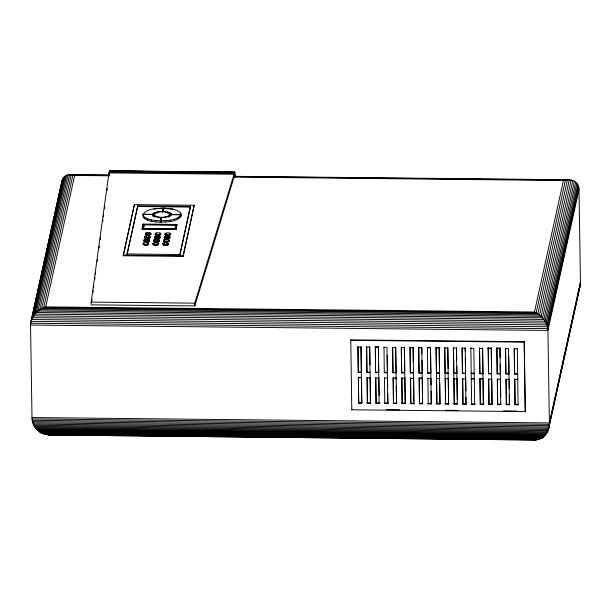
<?xml version="1.0" encoding="UTF-8"?>
<svg xmlns="http://www.w3.org/2000/svg" width="611" height="611" viewBox="0 0 611 611"><rect width="100%" height="100%" fill="white"/><g stroke="black" fill="none" stroke-linecap="round" stroke-linejoin="round"><path stroke-width="0.92" d="M48.109 434.948L536.068 440.035L536.084 439.332L536.382 439.943L48.109 434.948L48.124 434.245L60.512 434.375M50.232 435.154L50.247 434.452L49.965 435.055L47.841 434.849L48.124 434.245M534.266 440.203L534.281 439.5L534.579 440.111M578.907 290.683L580.091 286.254L580.45 281.938L578.999 189.425C579.167 184.163 574.477 179.84 569.33 179.787L233.448 176.304M523.276 438.393L539.498 438.561L539.887 439.133L537.81 439.706L46.054 434.581L44.076 434.085L44.122 432.718M46.054 434.581L46.069 433.894L45.703 434.452L43.732 433.955L44.504 432.863M539.498 438.561L539.482 439.248L44.076 434.085M40.899 431.503L40.387 432.657L542.576 437.888L542.629 436.575L40.448 431.335L39.975 432.481L42.182 433.428L541.071 438.637L543.064 437.728L543.477 435.864M42.182 433.428L42.205 432.756L41.762 433.26M541.071 438.637L541.094 437.957L541.56 438.477M38.76 430.419L38.73 431.06L544.019 436.33C547.899 433.1 549.48 427.86 549.373 422.942L547.914 330.429C547.525 322.402 541.865 314.978 534.465 312.007L45.68 306.905C37.836 309.387 30.771 316.49 30.55 325.037L32.001 417.55C32.016 422.766 34.399 428.036 38.73 431.06L39.211 430.587M544.05 435.689L544.019 436.33L543.523 435.849L542.11 436.728L543.064 437.728M61.627 184.026C61.268 179.39 64.72 174.586 69.608 174.578L109.407 175.013M235.22 176.991L234.471 175.716L194.81 305.928L91.215 304.851L91.176 302.086L108.941 172.928L109.674 170.889L234.723 172.103L235.663 176.274M91.742 301.07L92.001 299.176M92.918 292.562L93.178 290.668M93.567 287.834L93.827 285.94M94.743 279.326L95.003 277.432M95.4 274.599L95.66 272.705M97.225 261.363L97.485 259.469M99.058 248.127L99.318 246.241M100.235 239.619L100.494 237.732M102.717 221.656L102.976 219.769M103.366 216.928L103.626 215.041M104.542 208.427L104.802 206.533M107.024 190.464L107.292 188.57M62.024 180.696L31.016 321.378L547.41 326.763L578.418 186.08M61.711 182.307L30.657 323.234L547.777 328.626L578.838 187.699M62.559 179.229L31.635 319.515L546.83 324.884L577.746 184.606M33.62 311.121L34.437 307.409M39.135 286.07L39.952 282.358M40.364 280.51L41.181 276.798M41.594 274.942L42.411 271.231M44.656 261.027L45.474 257.315M45.886 255.459L46.703 251.747M47.108 249.891L47.933 246.18M48.338 244.331L49.155 240.619M49.567 238.764L50.996 232.264M51.408 230.416L52.225 226.704M52.63 224.848L53.447 221.136M53.86 219.28L54.677 215.568M55.089 213.713L58.969 196.085M59.382 194.229L60.199 190.525M60.604 188.669L61.428 184.957M63.3 177.931L32.498 317.659L546.035 323.013L576.837 183.285M64.239 176.816L33.59 315.856L545.05 321.187L575.699 182.147M65.354 175.915L34.896 314.13L543.889 319.438L574.355 181.223M66.637 175.227L36.385 312.511L542.568 317.789L572.828 180.505L569.964 180.474M71.235 174.616L41.716 308.563L537.901 313.741L567.42 179.787L569.33 179.787L539.551 314.917L39.822 309.701L69.608 174.578L74.657 175.426L108.957 175.785M72.93 174.899L43.679 307.623L536.198 312.763L565.45 180.039L567.42 179.787M45.68 306.905L74.657 175.426M32.643 418.436L32.238 420.292L549.251 425.684M39.975 432.481L40.379 430.625M194.176 205.265L183.063 256.399L123.292 255.772L123.285 255.108L134.405 204.647L194.176 205.265L183.071 256.505M123.292 255.772L134.405 204.647M127.065 253.97L137.674 205.854L190.395 206.403L179.802 255.184L190.403 207.068L137.681 206.518L127.08 254.634L127.065 253.97L179.787 254.52M142.142 228.774L143.18 224.069L177.03 224.428L175.999 229.522L142.149 229.171L142.142 228.774L175.991 229.125L177.03 224.428M142.149 229.171L143.18 224.069M143.356 228.407L144.227 224.458L143.364 228.812L143.356 228.407L174.945 228.735M160.303 222.183L160.983 217.646L154.835 216.668L153.476 215.996L152.574 214.522L143.058 214.423L143.348 217.317C147.625 221.785 154.537 221.747 160.303 222.183L160.983 217.646M162.389 212.712L163.061 208.206C156.385 208.725 147.465 208.244 143.111 214.217L143.134 215.553M160.983 220.854L161.678 217.684L168.224 216.836L171.416 214.744L180.932 214.843C176.579 220.815 167.658 220.342 160.983 220.854L160.999 222.19C167.681 221.671 176.602 222.152 180.955 216.179L180.719 213.071C176.442 208.595 169.53 208.634 163.763 208.198L163.061 211.375L169.209 212.353L170.568 213.025L171.47 214.499L180.986 214.598M160.999 222.19L161.525 219.807M174.952 229.14L175.815 224.787L143.188 224.474M350.79 339.876L350.691 340.342L524.162 342.152L524.269 341.686L350.79 339.876L351.776 409.782L525.254 411.593L524.269 341.686M358.245 372.473L358.344 372L361.391 372.03L361.284 372.504L358.245 372.473L357.947 346.62L358.351 372.29M361.475 377.369L358.428 377.338L358.329 377.804L358.726 403.191L361.773 403.222L360.994 346.651L361.399 372.32M351.776 409.782L351.883 409.317M366.928 372.565L366.631 346.712L366.928 372.565L369.968 372.595L370.075 372.122L367.035 372.091M367.41 403.283L367.119 377.43L367.41 403.283L370.457 403.313L369.678 346.743L369.961 364.805M358.726 403.191L358.428 377.048M361.773 403.222L361.513 379.927M375.612 372.649L375.322 346.796L375.612 372.649L378.66 372.687L378.759 372.214L375.719 372.183M378.744 378.018L375.696 377.988L376.093 403.375L379.141 403.405L378.362 346.834L378.515 356.343M370.457 403.313L370.159 377.461M376.093 403.375L375.803 377.522M384.296 372.741L384.403 372.275L387.443 372.305L387.343 372.779L384.296 372.741L384.006 346.888M379.141 403.405L379.24 402.932M387.779 393.515L387.825 403.497L384.777 403.459L384.884 402.993M393.087 372.366L396.127 372.397L396.027 372.863L392.98 372.832L392.69 346.979M393.469 403.55L393.171 377.697L393.469 403.55L396.508 403.581L396.615 403.115L396.34 385.999M396.211 377.728L396.111 378.201L393.064 378.171M401.771 372.458L404.818 372.489L404.711 372.954L401.671 372.924L401.374 347.071M402.153 403.642L401.855 377.789L402.153 403.642L405.192 403.672L405.299 403.207L404.894 377.529M410.355 373.015L410.057 347.163L410.355 373.015L413.395 373.046L413.502 372.58L410.455 372.542M404.902 377.819L404.795 378.293L401.755 378.262M410.836 403.734L410.539 377.881L410.836 403.734L413.876 403.764L413.105 347.193L413.342 362.407M419.039 373.107L418.741 347.254L419.039 373.107L422.079 373.138L422.186 372.664L419.138 372.634M413.586 377.911L413.479 378.385L410.439 378.354M419.123 378.438L422.163 378.476L422.27 378.003L419.222 377.972L419.123 378.438L419.52 403.825L422.568 403.856L421.789 347.285L421.888 353.937M413.876 403.764L413.983 403.298M427.914 378.064L428.204 403.917L431.251 403.947L430.472 347.376L428.189 347.354M419.52 403.825L419.222 377.972M427.723 373.199L427.83 372.725L430.87 372.756L430.77 373.229L427.723 373.199L427.425 347.346L427.326 347.812L430.365 347.842M422.568 403.856L422.606 399.579M439.714 383.089L440.035 403.565L439.935 404.039L436.888 404.008L436.01 347.903L436.117 347.43L440.019 347.476M439.935 404.039L439.156 347.468L439.561 373.138M428.204 403.917L428.311 403.443M436.514 372.817L436.407 373.283L439.454 373.321L439.553 372.847L436.514 372.817L436.117 347.43M431.251 403.947L431.16 391.116M436.888 404.008L436.598 378.156M444.8 347.522L445.091 373.374L448.138 373.413M448.321 378.278L448.619 404.131L445.572 404.092L445.282 378.24M453.881 373L453.774 373.466L456.822 373.497L456.929 373.031L453.881 373L453.484 347.613M457.005 378.362L456.906 378.835L453.858 378.805L453.965 378.331L454.263 404.184L457.303 404.215L456.425 348.117L453.377 348.087L454.263 404.184M462.947 404.276L462.649 378.423L462.947 404.276L465.987 404.306L465.208 347.735L465.269 351.539M462.565 373.092L465.613 373.122L465.506 373.588L462.466 373.558L462.168 347.705M465.697 378.453L465.59 378.927L462.55 378.896M465.987 404.306L465.987 397.181M479.834 373.741L479.933 373.268L482.98 373.298L482.873 373.772L479.834 373.741L479.536 347.888L479.94 373.558M483.064 378.637L480.017 378.606L479.918 379.072L480.315 404.459L483.362 404.49L482.583 347.919L482.988 373.985M474.778 403.932L474.671 404.398L471.631 404.367L471.73 403.894M488.517 373.833L488.22 347.98L488.517 373.833L491.565 373.863L491.664 373.39L488.624 373.359M491.641 379.194L488.601 379.164L488.999 404.551L492.046 404.581L491.267 348.01L491.55 366.073M480.315 404.459L480.017 378.316M483.362 404.49L483.095 380.516M497.201 373.924L496.911 348.064L497.201 373.924L500.249 373.955L500.348 373.481L497.308 373.451M500.333 379.286L497.285 379.255L497.682 404.642L500.73 404.673L499.951 348.102L500.103 357.611M488.999 404.551L488.708 378.698M492.046 404.581L491.748 378.728M497.682 404.642L497.392 378.789M505.992 373.542L509.032 373.573L508.932 374.047L505.885 374.008L505.595 348.155M500.73 404.673L500.829 404.199M509.368 394.782L509.414 404.765L506.374 404.726L506.076 378.873M514.569 374.1L514.676 373.634L517.723 373.665L517.616 374.131L514.569 374.1L514.172 348.721L517.219 348.751M515.058 404.818L514.76 378.965L515.058 404.818L518.097 404.849L518.204 404.383L514.386 404.345M517.8 378.996L517.7 379.469L514.653 379.439M534.465 312.007L563.449 180.52L565.45 180.039L233.287 176.571M571.14 180.024L541.117 316.269L38.035 311.022L68.065 174.784L109.201 175.281M578.999 189.425L547.914 330.429L30.55 325.037M547.403 430.954L546.998 432.809L35.125 427.471M580.45 281.938L549.373 422.942L32.001 417.55M548.586 427.112L547.563 431.763L34.422 426.409M561.104 370.335L561.921 366.615M562.334 364.752L563.151 361.032M563.563 359.169L564.381 355.449M567.871 339.624L568.688 335.905M580.427 283.351L549.35 424.332L32.07 418.94M580.305 284.795L548.059 430.648L33.804 425.287M580.091 286.254L548.472 429.487L33.277 424.11M234.723 172.103L194.772 303.163L194.81 305.928M152.597 215.882L152.628 214.316L154.171 212.865L157.89 211.742L162.366 211.383L163.061 208.206L153.735 208.939M152.651 215.652L154.193 214.201L154.171 212.865M153.98 214.476L154.117 216.477L153.98 214.476C157.921 210.826 165.596 210.963 169.95 213.942L169.659 216.638L170.064 214.644M153.995 215.782L154.423 215.087M145.258 233.593C146.396 232.356 150.558 232.065 150.749 233.891C149.283 235.831 144.868 233.081 145.311 234.502C146.724 235.533 151.108 235.938 150.856 233.402M146.235 232.928L145.311 234.502M144.532 236.877C145.67 235.647 149.832 235.357 150.023 237.183C148.557 239.115 144.143 236.373 144.586 237.794C145.998 238.825 150.39 239.222 150.13 236.694M145.013 236.411L144.586 237.794M143.806 240.169C144.944 238.939 149.107 238.649 149.298 240.474C147.831 242.407 143.417 239.665 143.86 241.078C145.273 242.116 149.664 242.514 149.405 239.986M143.081 243.461C144.219 242.223 148.381 241.933 148.572 243.758C147.106 245.698 142.691 242.957 143.134 244.369C144.547 245.401 148.939 245.805 148.679 243.277M155.133 233.692C156.271 232.463 160.433 232.165 160.624 233.998C159.143 235.968 154.682 233.104 155.186 234.655C156.607 235.701 161.052 236.09 160.731 233.509M155.614 233.226L155.186 234.655M154.407 236.984C155.545 235.747 159.708 235.456 159.899 237.282C158.432 239.222 154.018 236.472 154.461 237.893C155.874 238.924 160.258 239.329 160.006 236.793M154.896 237.183L154.461 237.893M153.682 240.276C154.896 238.954 159.975 238.603 159.188 241.307C157.951 242.116 156.332 242.048 154.927 241.834C153.407 242.269 153.644 239.061 153.735 241.253M153.689 241.009L154.163 239.802M152.956 243.56L155.981 242.651L157.921 242.949L158.6 243.621L158.455 244.53L157.019 245.087L153.644 244.904L152.956 243.56L153.01 244.476M159.326 240.329L156.294 241.246L153.728 240.52M158.6 243.621L155.568 244.537L153.002 243.804M165.001 233.799C166.139 232.562 170.301 232.272 170.5 234.097C169.026 236.037 164.611 233.287 165.054 234.708C166.467 235.739 170.859 236.144 170.606 233.608M164.283 237.083C165.413 235.854 169.575 235.563 169.774 237.389C168.3 239.321 163.893 236.579 164.328 238C165.741 239.031 170.133 239.428 169.881 236.9M164.771 237.282L164.328 238M163.557 240.375C164.687 239.145 168.85 238.848 169.048 240.681C167.574 242.613 163.168 239.871 163.611 241.284C165.016 242.323 169.407 242.72 169.155 240.192M164.038 239.909L163.611 241.284M162.832 243.667C163.962 242.43 168.124 242.139 168.323 243.965C166.849 245.905 162.442 243.163 162.885 244.576C164.29 245.607 168.682 246.012 168.43 243.484M163.313 243.201L162.885 244.576M154.102 215.171C158.402 218.257 165.115 217.844 169.644 215.332M109.674 170.889L234.487 172.187M109.904 170.797L145.387 171.386M166.345 171.607L203.501 171.996M224.466 172.21L234.945 172.317M109.43 171.279L234.242 172.577M109.186 171.966L233.998 173.264M233.776 177.083L563.449 180.52M143.111 214.217L152.628 214.316M144.234 224.863L175.823 225.192L175.815 224.787M123.285 255.108L183.056 255.726M91.176 302.086L194.772 303.163M375.123 346.796L378.942 346.834M487.738 347.972L491.557 348.01M496.323 348.064L500.142 348.102M357.847 347.086L360.887 347.117M366.531 347.178L369.571 347.208M375.215 347.269L378.255 347.3M383.899 347.361L386.946 347.392L387.825 403.497M409.958 347.628L412.998 347.667M418.642 347.72L421.682 347.751M436.01 347.903L439.049 347.934M465.108 348.209L462.061 348.178L462.466 373.558M479.436 348.354L482.476 348.385M488.12 348.446L491.16 348.476M496.804 348.537L499.844 348.568M445.198 372.909L448.237 372.939M358.329 377.804L361.368 377.842M367.012 377.896L370.052 377.926M384.38 378.079L387.427 378.11M427.807 378.53L430.847 378.56M436.491 378.621L439.538 378.652M445.175 378.713L448.222 378.744M479.918 379.072L482.957 379.11M358.833 402.718L361.872 402.748M366.463 402.802L370.556 402.84M376.009 402.901L379.828 402.939M384.594 402.993L388.413 403.031M393.186 403.077L397.005 403.115M401.771 403.168L405.589 403.207M410.363 403.26L414.182 403.298M419.627 403.352L422.766 403.39M427.54 403.436L431.358 403.474M436.132 403.527L440.035 403.565M444.716 403.619L448.726 403.657M453.309 403.703L457.41 403.749M462.848 403.802L466.667 403.848M471.44 403.894L475.259 403.932M480.032 403.986L483.843 404.024M488.617 404.077L492.435 404.115M497.209 404.161L501.028 404.199M505.793 404.253L509.612 404.291M386.198 409.675L399.541 409.813M445.289 410.287L458.64 410.432M503.433 410.898L516.784 411.035M32.49 421.605L549.075 426.997M32.841 422.881L548.815 428.265M35.904 428.471L546.356 433.795M36.775 429.411L545.646 434.711M37.714 430.274L544.867 435.559M40.418 431.977L542.606 437.216M44.099 433.398L49.827 433.451M54.593 433.505L108.048 434.062M112.821 434.115L166.276 434.673M172.004 434.727L225.459 435.284M230.232 435.338L283.687 435.895M289.415 435.956L342.863 436.514M347.636 436.56L401.091 437.117M405.864 437.171L459.319 437.728M465.047 437.782L518.502 438.339M94.82 434.734L118.649 434.979M152.956 435.338L177.74 435.597M212.048 435.956L235.877 436.201M270.184 436.56L294.96 436.819M328.321 437.163L353.097 437.423M387.412 437.782L412.188 438.041M445.541 438.385L470.325 438.645M504.633 439.003L528.462 439.256M160.074 218.478L161.449 218.555L161.434 217.241M143.058 214.423L143.325 215.95C147.602 220.426 154.514 220.388 160.281 220.823M172.722 209.122L163.763 208.198L163.786 209.55M147.503 243.354L148.733 244.186M171.347 213.797L171.37 215.141L169.232 213.697L169.209 212.353M170.66 234.525L169.965 233.181M148.779 240.222L149.458 240.894M169.308 214.591L170.087 215.95M149.909 237.129L150.184 237.603M537.825 439.019L538.215 439.592M110.133 171.019L110.339 171.554M181.009 215.943L180.719 213.071M169.934 237.809L169.644 236.671M169.209 241.101L168.919 239.963M165.054 234.708L165.153 233.555M160.785 234.471L160.502 233.28M160.059 237.71L159.776 236.564M159.334 241.062L159.051 239.856M158.608 244.285L158.554 243.377M150.909 234.319L150.627 233.173M143.134 244.369L143.234 243.216M524.162 342.152L525.254 411.593M517.318 348.278L518.097 404.849M514.279 348.247L514.683 374.314M508.764 356.564L509.039 373.863M509.269 388.306L509.116 378.912L509.016 379.378L505.969 379.347L506.374 404.726M509.414 404.765L508.535 348.66L505.488 348.629L505.885 374.008M500.203 364.08L500.356 373.772M500.432 378.82L500.715 396.676M474.671 404.398L473.792 348.301L470.753 348.262L470.852 347.796L471.631 404.367M465.376 358.077L465.613 373.413M465.689 378.163L465.888 390.803M456.524 347.644L456.723 360.009M456.822 366.447L456.929 373.321M457.005 378.072L457.334 399.044M447.84 347.552L448.168 368.471M448.619 404.131L447.741 348.026L444.693 347.995L445.572 404.092M430.556 353.013L430.877 373.046M430.954 378.094L431.06 384.861M421.995 360.444L422.193 372.954M422.262 377.713L422.507 393.148M413.448 369.067L413.502 372.87M413.578 377.621L413.953 401.412M404.413 347.101L404.788 370.877M405.192 403.672L404.314 347.575L401.267 347.544L401.671 372.924M395.729 347.01L396.134 372.687M396.211 377.438L396.241 379.339M396.508 403.581L395.63 347.483L392.583 347.453L392.98 372.832M387.183 355.381L387.45 372.595M387.527 377.644L387.68 387.038M384.487 377.606L384.777 403.459M378.614 362.812L378.767 372.504M378.843 377.552L379.125 395.409M180.001 216.363L180.016 217.699M177.763 217.875L177.786 219.204M175.991 229.125L175.999 229.522M174.463 219.15L174.479 220.487M170.568 213.025L170.591 214.369M170.309 220.12L170.332 221.457M170.5 234.097L170.507 234.761M170.37 233.379L170.385 234.044M169.95 213.942L169.965 215.248M170.164 234.319L170.171 234.991M169.675 234.509L169.682 235.182M169.774 237.389L169.782 238.053M169.438 237.61L169.453 238.275M169.056 234.655L169.064 235.319M168.697 215.973L168.712 217.279M168.949 237.801L168.957 238.466M169.048 240.681L169.056 241.345M168.689 236.312L168.697 236.984M168.712 240.902L168.728 241.566M168.514 239.756L168.529 240.429M168.353 234.746L168.369 235.411M168.331 237.946L168.338 238.611M168.224 241.093L168.231 241.757M168.323 243.965L168.331 244.637M168.033 236.213L168.04 236.877M167.987 244.194L168.002 244.858M167.361 211.826L167.376 213.178M167.62 234.769L167.628 235.434M167.788 243.048L167.804 243.72M167.628 238.03L167.643 238.702M167.605 241.238L167.613 241.903M167.307 236.174L167.315 236.839M167.498 244.385L167.506 245.049M167.238 242.895L167.254 243.56M166.895 234.731L166.902 235.395M166.895 238.061L166.902 238.725M166.902 241.322L166.918 241.987M166.879 244.522L166.895 245.194M166.566 236.197L166.582 236.862M166.582 239.466L166.589 240.131M166.582 242.796L166.589 243.461M166.238 234.624L166.245 235.296M166.169 238.015L166.177 238.687M165.978 233.135L165.986 233.807M166.169 241.345L166.177 242.017M166.177 244.614L166.192 245.278M165.871 236.281L165.879 236.953M165.589 220.708L165.612 222.037M165.68 234.471L165.696 235.136M165.489 233.326L165.497 233.998M165.512 237.916L165.52 238.58M165.444 241.307L165.459 241.971M165.276 234.273L165.291 234.937M165.253 236.426L165.26 237.091M165.444 244.637L165.451 245.301M164.962 237.763L164.97 238.427M164.787 241.208L164.794 241.872M164.718 244.599L164.733 245.263M164.55 237.557L164.565 238.229M164.527 239.718L164.535 240.383M164.428 236.847L164.443 237.511M164.42 242.865L164.428 243.529M164.237 241.047L164.244 241.719M164.061 244.499L164.069 245.164M163.832 240.849L163.84 241.521M163.801 243.01L163.809 243.674M163.702 240.131L163.717 240.803M163.511 244.339L163.519 245.011M163.106 244.14L163.114 244.805M162.977 243.422L162.992 244.087M160.624 233.998L160.632 234.716M160.288 234.219L160.303 234.937M160.097 233.074L160.105 233.799M159.899 237.282L159.906 237.954M159.799 234.41L159.815 235.128M159.57 237.511L159.578 238.175M159.372 236.365L159.379 237.03M159.181 234.555L159.196 235.273M159.28 240.085L159.188 241.307M159.074 237.702L159.089 238.366M158.814 236.213L158.829 236.877M158.845 240.795L158.852 241.536M158.486 234.639L158.493 235.357M158.646 239.657L158.654 240.39M158.455 237.839L158.47 238.511M157.89 211.742L157.913 213.079M158.348 240.986L158.364 241.727M158.325 243.147L158.455 244.53M158.157 236.113L158.165 236.778M158.119 244.087L158.127 244.759M157.745 234.662L157.76 235.38M157.76 237.931L157.768 238.595M157.921 242.949L157.928 243.613M157.73 241.131L157.745 241.864M157.623 244.278L157.638 244.942M157.432 239.397L157.447 240.131M157.363 242.788L157.378 243.461M157.019 234.624L157.035 235.342M157.019 237.954L157.027 238.618M157.035 241.223L157.042 241.956M157.004 244.423L157.019 245.087M156.699 236.098L156.706 236.763M156.706 239.359L156.721 240.092M156.363 234.525L156.378 235.243M155.82 212.223L155.843 213.56M156.294 237.916L156.309 238.58M156.294 241.246L156.309 241.979M156.309 244.507L156.317 245.179M156.103 233.035L156.118 233.753M155.759 220.579L155.782 221.938M155.996 236.182L156.004 236.847M155.973 239.382L155.981 240.115M155.813 234.364L155.82 235.09M155.637 237.816L155.645 238.481M155.408 234.166L155.415 234.884M155.568 241.208L155.584 241.941M155.568 244.537L155.584 245.202M155.278 233.448L155.293 234.166M155.377 236.327L155.393 236.992M154.759 215.828L154.782 217.134M155.087 237.656L155.095 238.321M154.911 241.101L154.927 241.834M154.682 237.458L154.69 238.122M154.85 244.492L154.858 245.164M154.552 236.74L154.568 237.404M154.362 240.948L154.369 241.681M154.186 244.392L154.201 245.057M153.957 240.749L153.964 241.482M153.835 240.031L153.842 240.765M153.926 242.903L153.941 243.575M153.636 244.24L153.644 244.904M153.056 213.613L153.078 214.95M153.437 243.094L153.445 243.766M153.231 244.041L153.239 244.706M151.322 219.899L151.345 221.258M150.749 233.891L150.764 234.555M150.421 234.112L150.428 234.784M150.222 232.974L150.23 233.639M149.924 234.303L149.939 234.975M150.023 237.183L150.039 237.847M149.695 237.404L149.703 238.069M149.496 236.266L149.504 236.931M149.313 234.448L149.321 235.113M149.206 237.595L149.214 238.259M149.298 240.474L149.313 241.139M149.008 232.715L149.023 233.387M149.176 239.756L149.183 240.421M148.947 236.106L148.954 236.778M148.969 240.696L148.977 241.36M148.61 234.54L148.618 235.204M148.588 237.74L148.595 238.405M148.572 243.758L148.588 244.431M148.29 232.676L148.297 233.341M148.481 240.887L148.488 241.551M148.45 243.041L148.458 243.713M148.221 239.397L148.229 240.062M148.244 243.988L148.252 244.652M148.045 242.842L148.053 243.514M147.61 218.845L147.633 220.204M147.87 234.563L147.885 235.227M147.885 237.824L147.893 238.496M147.862 241.032L147.87 241.696M147.549 232.699L147.564 233.371M147.755 244.179L147.763 244.843M147.556 239.298L147.572 239.963M147.152 234.525L147.159 235.189M147.144 237.855L147.159 238.519M147.159 241.116L147.167 241.78M147.136 244.324L147.144 244.988M146.839 239.26L146.846 239.924M146.487 234.418L146.503 235.09M146.426 237.809L146.434 238.481M146.419 241.139L146.434 241.811M146.434 244.408L146.441 245.072M146.121 236.075L146.136 236.747M146.098 239.283L146.113 239.947M145.937 234.265L145.953 234.93M145.739 233.119L145.754 233.792M145.762 237.71L145.777 238.374M145.701 241.101L145.708 241.765M145.533 234.066L145.54 234.731M145.51 236.22L145.517 236.892M145.701 244.431L145.708 245.095M145.41 233.349L145.418 234.013M145.395 239.367L145.41 240.039M144.883 217.501L144.906 218.86M145.212 237.557L145.227 238.221M145.036 241.001L145.051 241.666M144.975 244.392L144.983 245.057M144.807 237.358L144.822 238.023M144.685 236.64L144.692 237.305M144.486 240.841L144.501 241.513M144.288 239.703L144.303 240.367M144.318 244.293L144.326 244.958M144.081 240.642L144.097 241.314M143.959 239.924L143.967 240.597M143.325 215.95L143.348 217.317M143.761 244.133L143.776 244.805M143.562 242.995L143.577 243.659M143.356 243.934L143.371 244.599M137.674 205.854L137.681 206.518M233.799 177.587L233.753 174.227L108.941 172.928L108.987 176.281M471.249 373.176L471.15 373.649L474.189 373.68L474.296 373.214L471.249 373.176M471.333 378.515L471.234 378.988L474.273 379.019L474.38 378.545L471.333 378.515"/></g></svg>
